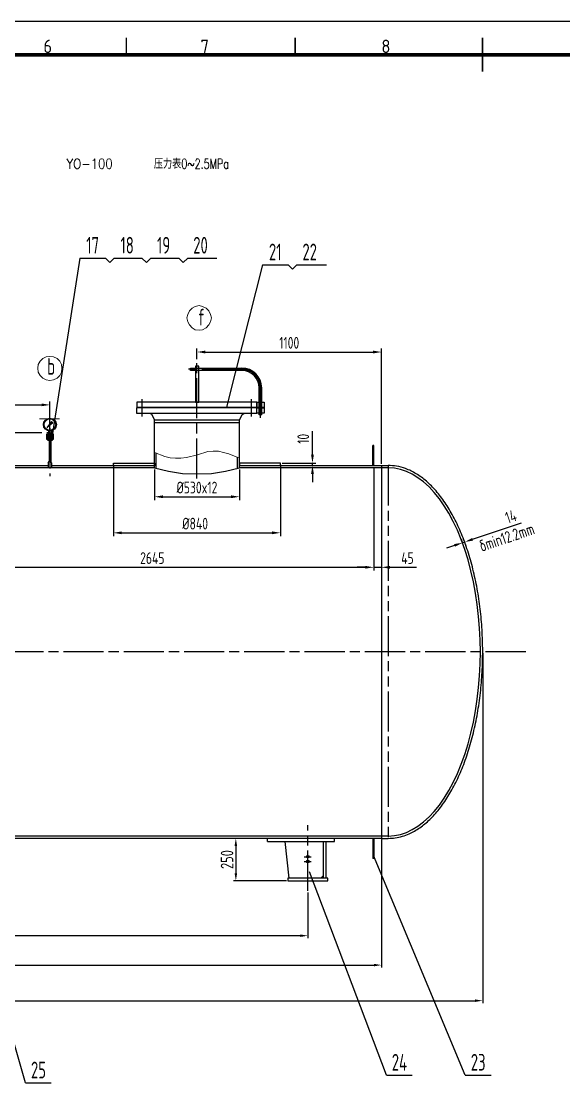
# Model space of a CAD drawing. Header units: millimetres. Extents: x 43627 to 71421, y -4964 to 6916.
# Drawn here: x 60406 to 63645, y 573 to 6916 of the extents above; entities that cross this region are included whole.
import ezdxf
from ezdxf.enums import TextEntityAlignment as Align

# ---------------------------------------------------------------- set-up
doc = ezdxf.new("R2010")
doc.units = ezdxf.units.MM
doc.header["$LTSCALE"] = 20
for name, pattern in [('AM_ISO08W050', [18, 12, -1.5, 3, -1.5]), ('AM_ISO09W050', [22.5, 12, -1.5, 3, -1.5, 3, -1.5]), ('CENTER', [50.8, 31.75, -6.35, 6.35, -6.35]), ('DASHDOT-M', [36, 30, -3, 0, -3]), ('DASHED', [0.75, 0.5, -0.25])]:
    doc.linetypes.add(name, pattern=pattern)
for name, color, linetype, lineweight in [('AM_5', 3, 'Continuous', 25), ('AM_6', 2, 'Continuous', 35), ('AM_BOR', 7, 'Continuous', 50), ('CDR_DWG3', 1, 'DASHDOT-M', 18), ('轮廓线层', 2, 'Continuous', 60)]:
    doc.layers.add(name, color=color, linetype=linetype, lineweight=lineweight)
for name, color, linetype in [('CDR_DIM', 7, 'Continuous'), ('CDR_DWG1', 4, 'Continuous'), ('中心线', 1, 'AM_ISO08W050'), ('中心线层', 5, 'CENTER'), ('双点划线', 3, 'AM_ISO09W050'), ('虚线层', 6, 'DASHED'), ('轮廓实线', 4, 'Continuous')]:
    doc.layers.add(name, color=color, linetype=linetype)
doc.styles.add('ACISOTS', font='ISOCP.SHX')
doc.styles.add('HZCF', font='isocp.shx', dxfattribs={"width": 0.8, "bigfont": 'sanctum.shx'})
doc.styles.add('SBHZ', font='ROMANS', dxfattribs={"width": 0.85, "bigfont": 'HZ.SHX'})
doc.styles.get("Standard").update_dxf_attribs({"font": 'isocp.shx', "width": 0.707, "bigfont": 'hztxt.shx'})
doc.dimstyles.new('AM_GB20', dxfattribs={"dimscale": 15, "dimtxt": 5, "dimasz": 3, "dimexe": 1, "dimexo": 0.5, "dimgap": 1, "dimtad": 1, "dimtoh": 1, "dimdsep": 46, "dimtxsty": 'HZCF', "dimcen": 0, "dimclrd": 7, "dimclre": 7, "dimclrt": 2, "dimadec": 0, "dimazin": 2, "dimtp": 0.1, "dimtm": 0.1, "dimtfac": 0.71, "dimtmove": 0, "dimatfit": 3, "dimfxl": 0, "dimlwd": -1, "dimlwe": -1, "dimarcsym": 0})
doc.dimstyles.new('AM_GB_17$0', dxfattribs={"dimscale": 20, "dimtxt": 3.5, "dimasz": 2.5, "dimexe": 1, "dimexo": 0.5, "dimgap": 1, "dimtad": 1, "dimdsep": 46, "dimtxsty": 'HZCF', "dimcen": 0, "dimclrd": 7, "dimclre": 7, "dimclrt": 2, "dimadec": 0, "dimazin": 2, "dimtp": 0.1, "dimtm": 0.1, "dimtfac": 0.71, "dimtmove": 0, "dimatfit": 3, "dimfxl": 0, "dimlwd": -1, "dimlwe": -1, "dimarcsym": 0})

# ---------------------------------------------------------------- blocks, each defined once
blk = doc.blocks.new('SANCTUM_A1_H')
at = {"layer": 'AM_BOR', "color": 1, "lineweight": 25}
for p, q in [((0, 594), (841, 594)), ((321.62, 589), (321.62, 584))]:
    blk.add_line(p, q, dxfattribs=at)
at = {"layer": 'AM_BOR', "color": 2, "lineweight": 35}
for p, q in [((372, 589), (372, 584)), ((428, 584), (428, 589)), ((428, 579), (428, 584))]:
    blk.add_line(p, q, dxfattribs=at)
at = {"layer": 'AM_BOR', "color": 130, "lineweight": 80}
blk.add_line((831, 584), (25, 584), dxfattribs=at)
at = {"layer": 'AM_BOR', "color": 1, "lineweight": 25, "style": 'ACISOTS'}
for s, p in [('6', (298.19, 586.5)), ('7', (345.06, 586.5)), ('8', (399.14, 586.5))]:
    blk.add_text(s, height=4, dxfattribs=at).set_placement(p, align=Align.MIDDLE)
at = {"layer": 'AM_BOR', "color": 2, "style": 'HZCF', "width": 0.75}
blk.add_attdef('DWG-NO.{10}', text='', height=5, rotation=180, dxfattribs=at).set_placement((50, 580.5), align=Align.MIDDLE_CENTER)
blk = doc.blocks.new('*D16')
at = {"color": 7}
for p, q in [((56153.5, 3140.2), (56153.5, 1048.7)), ((63161.5, 3140.2), (63161.5, 1048.7)), ((56198.5, 1063.7), (63116.5, 1063.7))]:
    blk.add_line(p, q, dxfattribs=at)
for points in [[(56198.5, 1071.2), (56198.5, 1056.2), (56153.5, 1063.7)], [(63116.5, 1071.2), (63116.5, 1056.2), (63161.5, 1063.7)]]:
    blk.add_solid(points, dxfattribs=at)
at = {"layer": 'Defpoints', "color": 0}
for p in [(56153.5, 3147.7), (63161.5, 3147.7), (63161.5, 1063.7)]:
    blk.add_point(p, dxfattribs=at)
at = {"color": 2, "insert": (59657.5, 1116.2), "char_height": 75, "attachment_point": 5, "style": 'HZCF'}
blk.add_mtext('7008', dxfattribs=at)
blk = doc.blocks.new('*D17')
at = {"color": 7}
for p, q in [((57197.5, 1806.6), (57197.5, 1437.1)), ((62117.5, 1710), (62117.5, 1437.1)), ((62072.5, 1452.1), (57242.5, 1452.1))]:
    blk.add_line(p, q, dxfattribs=at)
for points in [[(57242.5, 1459.6), (57242.5, 1444.6), (57197.5, 1452.1)], [(62072.5, 1459.6), (62072.5, 1444.6), (62117.5, 1452.1)]]:
    blk.add_solid(points, dxfattribs=at)
at = {"layer": 'Defpoints', "color": 0}
for p in [(57197.5, 1814.1), (62117.5, 1717.5), (57197.5, 1452.1)]:
    blk.add_point(p, dxfattribs=at)
at = {"color": 2, "insert": (59657.5, 1504.6), "char_height": 75, "attachment_point": 5, "style": 'HZCF'}
blk.add_mtext('4920', dxfattribs=at)
blk = doc.blocks.new('*D19')
at = {"color": 7}
for p, q in [((56757.5, 2026.2), (56757.5, 1261.3)), ((62557.5, 2026.2), (62557.5, 1261.3)), ((56802.5, 1276.3), (62512.5, 1276.3))]:
    blk.add_line(p, q, dxfattribs=at)
for points in [[(56802.5, 1283.8), (56802.5, 1268.8), (56757.5, 1276.3)], [(62512.5, 1283.8), (62512.5, 1268.8), (62557.5, 1276.3)]]:
    blk.add_solid(points, dxfattribs=at)
at = {"layer": 'Defpoints', "color": 0}
for p in [(56757.5, 2033.7), (62557.5, 2033.7), (62557.5, 1276.3)]:
    blk.add_point(p, dxfattribs=at)
at = {"color": 2, "insert": (59657.5, 1328.8), "char_height": 75, "attachment_point": 5, "style": 'HZCF'}
blk.add_mtext('5800', dxfattribs=at)
blk = doc.blocks.new('*D50')
at = {"color": 7}
for p, q in [((63101.4, 3820.6), (63392.9, 3919.6)), ((63049.3, 3775.1), (63034.4, 3819)), ((63062.5, 3779.6), (63047.6, 3823.5)), ((62993.5, 3784), (62946.1, 3767.9)), ((63040.8, 3800.1), (63054.1, 3804.6))]:
    blk.add_line(p, q, dxfattribs=at)
for points in [[(63098.7, 3828.5), (63104.1, 3812.8), (63054.1, 3804.6)], [(62990.8, 3791.9), (62996.1, 3776.1), (63040.8, 3800.1)]]:
    blk.add_solid(points, dxfattribs=at)
at = {"layer": 'Defpoints', "color": 0}
for p in [(63052.5, 3765.6), (63054.1, 3804.6), (63065.8, 3770.1)]:
    blk.add_point(p, dxfattribs=at)
at = {"color": 2, "insert": (63329.8, 3956.3), "char_height": 70, "attachment_point": 5, "rotation": 18.75308, "style": 'HZCF'}
blk.add_mtext('14', dxfattribs=at)
blk = doc.blocks.new('*D51')
at = {"color": 7}
for p, q in [((59657.7, 4532.4), (59657.7, 4643.9)), ((60577.7, 4494), (60577.7, 4643.9)), ((59707.7, 4623.9), (60527.7, 4623.9))]:
    blk.add_line(p, q, dxfattribs=at)
for points in [[(59707.7, 4632.3), (59707.7, 4615.6), (59657.7, 4623.9)], [(60527.7, 4632.3), (60527.7, 4615.6), (60577.7, 4623.9)]]:
    blk.add_solid(points, dxfattribs=at)
at = {"layer": 'Defpoints', "color": 0}
for p in [(60577.7, 4623.9), (59657.7, 4522.4), (60577.7, 4484)]:
    blk.add_point(p, dxfattribs=at)
at = {"color": 2, "insert": (60074.2, 4679), "char_height": 70, "attachment_point": 5, "style": 'HZCF'}
blk.add_mtext('920', dxfattribs=at)
blk = doc.blocks.new('A$C2F0B0B2E')
at = {"layer": '中心线层'}
blk.add_line((0, 15), (38.6, 15), dxfattribs=at)
at = {"layer": '虚线层'}
for p, q in [((2.4, 20.5), (9.4, 20.5)), ((2.4, 9.5), (9.4, 9.5)), ((9.4, 26), (9.4, 4)), ((9.4, 26), (11.4, 26)), ((9.4, 4), (11.4, 4)), ((11.4, 26), (11.4, 4)), ((11.4, 25), (35.4, 25)), ((11.4, 23.5), (33.9, 23.5)), ((11.4, 6.5), (33.9, 6.5)), ((11.4, 5), (35.4, 5)), ((35.4, 25), (33.9, 23.5)), ((33.9, 23.5), (33.9, 6.5)), ((35.4, 5), (33.9, 6.5))]:
    blk.add_line(p, q, dxfattribs=at)
at = {"layer": '轮廓线层'}
for p, q in [((2.4, 30), (2.4, 0)), ((2.4, 30), (35.4, 30)), ((6.9, 15), (35.4, 15)), ((35.4, 30), (35.4, 0)), ((35.4, 0), (2.4, 0))]:
    blk.add_line(p, q, dxfattribs=at)
for centre, start, end in [((10.9, 22.5), 117.709, 242.291), ((10.9, 7.5), 117.70903, 242.29099)]:
    blk.add_arc(centre, 8.47, start, end, dxfattribs=at)
blk = doc.blocks.new('*D57')
at = {"color": 7}
for p, q in [((61201.9, 4237.7), (61201.9, 4054.9)), ((61708.8, 4237.7), (61708.8, 4054.9)), ((61251.9, 4074.9), (61658.8, 4074.9))]:
    blk.add_line(p, q, dxfattribs=at)
for points in [[(61251.9, 4083.2), (61251.9, 4066.5), (61201.9, 4074.9)], [(61658.8, 4083.2), (61658.8, 4066.5), (61708.8, 4074.9)]]:
    blk.add_solid(points, dxfattribs=at)
at = {"layer": 'Defpoints', "color": 0}
for p in [(61201.9, 4247.7), (61708.8, 4247.7), (61708.8, 4074.9)]:
    blk.add_point(p, dxfattribs=at)
at = {"color": 2, "insert": (61455.4, 4129.9), "char_height": 70, "attachment_point": 5, "style": 'HZCF'}
blk.add_mtext('%%c530x12', dxfattribs=at)
blk = doc.blocks.new('*D62')
at = {"color": 7}
for p, q in [((60956.3, 4265.8), (60956.3, 3839.4)), ((61954.4, 4265.8), (61954.4, 3839.4)), ((61006.3, 3859.4), (61904.4, 3859.4))]:
    blk.add_line(p, q, dxfattribs=at)
for points in [[(61006.3, 3867.7), (61006.3, 3851), (60956.3, 3859.4)], [(61904.4, 3867.7), (61904.4, 3851), (61954.4, 3859.4)]]:
    blk.add_solid(points, dxfattribs=at)
at = {"layer": 'Defpoints', "color": 0}
for p in [(60956.3, 4275.8), (61954.4, 4275.8), (61954.4, 3859.4)]:
    blk.add_point(p, dxfattribs=at)
at = {"color": 2, "insert": (61444.6, 3914.4), "char_height": 70, "attachment_point": 5, "style": 'HZCF'}
blk.add_mtext('%%c840', dxfattribs=at)
blk = doc.blocks.new('*D12')
at = {"color": 7}
for p, q in [((59866.8, 4251.7), (59866.8, 3633.4)), ((62511.3, 4251.7), (62511.3, 3633.4)), ((59916.8, 3653.4), (62461.3, 3653.4))]:
    blk.add_line(p, q, dxfattribs=at)
for points in [[(59916.8, 3661.8), (59916.8, 3645.1), (59866.8, 3653.4)], [(62461.3, 3661.8), (62461.3, 3645.1), (62511.3, 3653.4)]]:
    blk.add_solid(points, dxfattribs=at)
at = {"layer": 'Defpoints', "color": 0}
for p in [(59866.8, 4261.7), (62511.3, 4261.7), (62511.3, 3653.4)]:
    blk.add_point(p, dxfattribs=at)
at = {"color": 2, "insert": (61189, 3708.4), "char_height": 70, "attachment_point": 5, "style": 'HZCF'}
blk.add_mtext('2645', dxfattribs=at)
blk = doc.blocks.new('*D67')
at = {"color": 7}
for p, q in [((62145.3, 4325.8), (62145.3, 4466.3)), ((61964.4, 4275.8), (62165.3, 4275.8)), ((61964.4, 4261.7), (62165.3, 4261.7)), ((62145.3, 4261.7), (62145.3, 4275.8)), ((62145.3, 4211.7), (62145.3, 4161.7))]:
    blk.add_line(p, q, dxfattribs=at)
for points in [[(62136.9, 4325.8), (62153.6, 4325.8), (62145.3, 4275.8)], [(62136.9, 4211.7), (62153.6, 4211.7), (62145.3, 4261.7)]]:
    blk.add_solid(points, dxfattribs=at)
at = {"layer": 'Defpoints', "color": 0}
for p in [(61954.4, 4275.8), (61954.4, 4261.7), (62145.3, 4275.8)]:
    blk.add_point(p, dxfattribs=at)
at = {"color": 2, "insert": (62090.3, 4421), "char_height": 70, "attachment_point": 5, "rotation": 90, "style": 'HZCF'}
blk.add_mtext('10', dxfattribs=at)
blk = doc.blocks.new('*D70')
at = {"color": 7}
for p, q in [((61680.2, 2033.7), (61672.7, 2033.7)), ((61687.7, 1988.7), (61687.7, 1825.2)), ((61989.8, 1780.2), (61672.7, 1780.2))]:
    blk.add_line(p, q, dxfattribs=at)
for points in [[(61680.2, 1988.7), (61695.2, 1988.7), (61687.7, 2033.7)], [(61680.2, 1825.2), (61695.2, 1825.2), (61687.7, 1780.2)]]:
    blk.add_solid(points, dxfattribs=at)
at = {"layer": 'Defpoints', "color": 0}
for p in [(61687.7, 2033.7), (61687.7, 1780.2), (61997.3, 1780.2)]:
    blk.add_point(p, dxfattribs=at)
at = {"color": 2, "insert": (61635.2, 1907), "char_height": 75, "attachment_point": 5, "rotation": 90, "style": 'HZCF'}
blk.add_mtext('250', dxfattribs=at)
blk = doc.blocks.new('*D71')
at = {"color": 7}
for p, q in [((61455.4, 4896.9), (61455.4, 4959.8)), ((62557.5, 4271.7), (62557.5, 4959.8)), ((61505.4, 4939.8), (62507.5, 4939.8))]:
    blk.add_line(p, q, dxfattribs=at)
for points in [[(61505.4, 4948.1), (61505.4, 4931.4), (61455.4, 4939.8)], [(62507.5, 4948.1), (62507.5, 4931.4), (62557.5, 4939.8)]]:
    blk.add_solid(points, dxfattribs=at)
at = {"layer": 'Defpoints', "color": 0}
for p in [(61455.4, 4886.9), (62557.5, 4939.8), (62557.5, 4261.7)]:
    blk.add_point(p, dxfattribs=at)
at = {"color": 2, "insert": (62006.4, 4994.8), "char_height": 70, "attachment_point": 5, "style": 'HZCF'}
blk.add_mtext('1100', dxfattribs=at)
blk = doc.blocks.new('*D72')
at = {"color": 7}
for p, q in [((62511.1, 4251.7), (62511.1, 3633.4)), ((62557.5, 4251.7), (62557.5, 3633.4)), ((62461.1, 3653.4), (62411.1, 3653.4)), ((62511.1, 3653.4), (62557.5, 3653.4)), ((62607.5, 3653.4), (62767, 3653.4))]:
    blk.add_line(p, q, dxfattribs=at)
for points in [[(62461.1, 3661.8), (62461.1, 3645.1), (62511.1, 3653.4)], [(62607.5, 3661.8), (62607.5, 3645.1), (62557.5, 3653.4)]]:
    blk.add_solid(points, dxfattribs=at)
at = {"layer": 'Defpoints', "color": 0}
for p in [(62511.1, 4261.7), (62557.5, 4261.7), (62557.5, 3653.4)]:
    blk.add_point(p, dxfattribs=at)
at = {"color": 2, "insert": (62712.3, 3708.4), "char_height": 70, "attachment_point": 5, "style": 'HZCF'}
blk.add_mtext('45', dxfattribs=at)

msp = doc.modelspace()

# ---------------------------------------------------------------- linework, layer by layer
at = {"color": 0, "lineweight": 5}
for points in [[(61541.577, 5143.679), (61536.351, 5164.582), (61525.9, 5185.485), (61510.223, 5201.162), (61489.32, 5211.613), (61468.418, 5216.839), (61444.902, 5211.613), (61426.612, 5201.162), (61410.935, 5185.485), (61400.484, 5164.582), (61395.258, 5143.679), (61400.484, 5120.164), (61410.935, 5101.874), (61426.612, 5083.584), (61444.902, 5073.133), (61468.418, 5070.52), (61489.32, 5073.133), (61510.223, 5083.584), (61525.9, 5101.874), (61536.351, 5120.164), (61541.577, 5143.679), (61541.577, 5143.679)], [(60649.441, 4843.371), (60646.828, 4864.274), (60636.377, 4885.176), (60620.7, 4900.853), (60599.797, 4911.304), (60576.282, 4913.917), (60555.379, 4911.304), (60534.476, 4900.853), (60518.799, 4885.176), (60508.348, 4864.274), (60505.735, 4843.371), (60508.348, 4819.855), (60518.799, 4798.953), (60534.476, 4783.276), (60555.379, 4772.825), (60576.282, 4770.212), (60599.797, 4772.825), (60620.7, 4783.276), (60636.377, 4798.953), (60646.828, 4819.855), (60649.441, 4843.371), (60649.441, 4843.371)]]:
    msp.add_lwpolyline(points, dxfattribs=at)
at = {"color": 0, "lineweight": 18}
msp.add_lwpolyline([(61201.909, 4339.136), (61264.617, 4315.621), (61295.971, 4307.782), (61327.325, 4305.169), (61358.679, 4305.169), (61392.646, 4310.395), (61457.966, 4326.072), (61520.674, 4344.362), (61552.028, 4346.975), (61583.382, 4346.975), (61614.736, 4339.136), (61646.09, 4331.298), (61708.798, 4305.169)], dxfattribs=at)
for points in [[(61761.054, 4606.357), (61761.054, 4606.357), (61761.054, 4608.97), (61761.054, 4608.97)], [(61761.054, 4608.97), (61761.054, 4608.97), (61761.054, 4608.97), (61761.054, 4608.97)]]:
    msp.add_open_spline(points, degree=3, dxfattribs=at)
at = {"layer": 'AM_5', "color": 3}
for p, q in [((60756.173, 5501.557), (60595.573, 4465.957)), ((60756.173, 5501.557), (60909.493, 5501.557)), ((60961.993, 5501.557), (61127.154, 5501.557)), ((61179.654, 5501.557), (61347.678, 5501.557)), ((61400.178, 5501.557), (61574.385, 5501.557)), ((61846.095, 5461.202), (61644.016, 4657.461)), ((61846.095, 5461.202), (61999.416, 5461.202)), ((62051.916, 5461.202), (62228.495, 5461.202)), ((61644.016, 4657.461), (61631.824, 4608.97)), ((60595.573, 4465.957), (60587.911, 4416.548)), ((60432.547, 573.113), (59716.191, 3052.737)), ((63057.873, 619.235), (62509.017, 1931.355)), ((62587.593, 619.135), (62126.645, 1833.891)), ((60432.547, 573.113), (60585.868, 573.113)), ((62587.593, 619.135), (62740.914, 619.135)), ((63057.873, 619.235), (63211.193, 619.235))]:
    msp.add_line(p, q, dxfattribs=at)
at = {"layer": 'AM_5'}
for p, q in [((60909.493, 5501.557), (60935.743, 5475.33)), ((60935.743, 5475.33), (60961.993, 5501.557)), ((61127.154, 5501.557), (61153.404, 5475.33)), ((61153.404, 5475.33), (61179.654, 5501.557)), ((61347.678, 5501.557), (61373.928, 5475.33)), ((61373.928, 5475.33), (61400.178, 5501.557)), ((61999.416, 5461.202), (62025.666, 5434.975)), ((62025.666, 5434.975), (62051.916, 5461.202))]:
    msp.add_line(p, q, dxfattribs=at)
at = {"layer": 'CDR_DIM'}
msp.add_circle((60576.474, 4504.614), 2.055, dxfattribs=at)
at = {"layer": 'CDR_DWG1'}
for p, q in [((60587.975, 4523.641), (60559.23, 4487.434)), ((60595.38, 4516.24), (60560.625, 4488.781)), ((60591.834, 4519.974), (60561.114, 4489.254)), ((60595.38, 4516.24), (60587.975, 4523.641)), ((60568.41, 4468.552), (60568.41, 4438.75)), ((60587.047, 4468.552), (60587.047, 4438.75)), ((60592.099, 4438.75), (60563.358, 4438.75))]:
    msp.add_line(p, q, dxfattribs=at)
for radius in [38.4, 34.463]:
    msp.add_circle((60577.535, 4505.852), radius, dxfattribs=at)
at = {"layer": 'CDR_DWG3'}
msp.add_line((60635.337, 4540.829), (60515.515, 4540.783), dxfattribs=at)
at = {"layer": '中心线'}
for p, q in [((61724.214, 4836.286), (61404.942, 4836.286)), ((61834.214, 4547.419), (61834.214, 4726.286)), ((60577.729, 4416.287), (60577.729, 4557.522)), ((60577.729, 4484.015), (60577.729, 4198.04)), ((63418.351, 3147.687), (55891.343, 3147.687)), ((62117.491, 1720.879), (62117.491, 2112.919))]:
    msp.add_line(p, q, dxfattribs=at)
msp.add_arc((61724.214, 4726.286), 110, 360, 90, dxfattribs=at)
for points in [[(61455.353, 4183.677), (61455.353, 4183.677), (61455.353, 4886.917), (61455.353, 4886.917)], [(61128.75, 4553.444), (61128.75, 4553.444), (61128.75, 4658.526), (61128.75, 4658.526)], [(61781.957, 4553.444), (61781.957, 4553.444), (61781.957, 4658.526), (61781.957, 4658.526)], [(62096.589, 1923.948), (62096.589, 1923.948), (62138.394, 1923.948), (62138.394, 1923.948)], [(62096.589, 1895.207), (62096.589, 1895.207), (62138.394, 1895.207), (62138.394, 1895.207)]]:
    msp.add_open_spline(points, degree=3, dxfattribs=at)
at = {"layer": '双点划线'}
for p, q in [((57138.964, 4459.682), (60579.037, 4459.682)), ((62597.491, 4261.687), (62597.491, 2033.687))]:
    msp.add_line(p, q, dxfattribs=at)
at = {"layer": '轮廓实线'}
for p, q in [((61465.805, 4854.575), (61447.515, 4854.575)), ((61447.515, 4854.575), (61447.515, 4640.324)), ((61465.805, 4640.324), (61465.805, 4854.575)), ((61826.374, 4564.552), (61826.374, 4726.286)), ((61842.054, 4564.552), (61842.054, 4726.286)), ((61447.515, 4640.324), (61465.805, 4640.324)), ((61447.515, 4640.324), (61447.515, 4640.324)), ((61708.798, 4533.198), (61711.41, 4535.811)), ((61708.798, 4247.687), (61708.798, 4533.198)), ((60572.729, 4417.515), (60572.729, 4284.791)), ((60582.729, 4417.515), (60582.729, 4284.791)), ((62511.097, 4381.682), (62506.097, 4381.682)), ((62506.097, 4261.682), (62506.097, 4381.682)), ((62511.097, 4261.682), (62511.097, 4381.682)), ((60371.03, 4261.682), (60567.729, 4261.682)), ((60567.729, 4276.696), (60572.729, 4284.791)), ((60567.729, 4276.696), (60567.729, 4247.687)), ((60572.729, 4284.791), (60582.729, 4284.791)), ((60587.729, 4276.696), (60582.729, 4284.791)), ((60587.729, 4276.696), (60587.729, 4247.687)), ((60587.729, 4261.682), (60830.888, 4261.682)), ((60830.888, 4261.682), (61201.909, 4261.682)), ((61708.798, 4261.682), (62126.85, 4261.682)), ((62126.85, 4261.682), (62597.491, 4261.682)), ((62506.097, 2033.692), (62506.097, 1913.692)), ((62511.097, 2033.692), (62511.097, 1913.692)), ((62557.491, 2033.687), (62597.491, 2033.687)), ((62511.097, 1913.692), (62506.097, 1913.692))]:
    msp.add_line(p, q, dxfattribs=at)
for points in [[(61724.475, 4828.447), (61416.161, 4828.447), (61416.161, 4844.124)], [(61813.311, 4640.324), (61857.729, 4640.324), (61857.729, 4608.97), (61813.311, 4608.97), (61813.311, 4640.324), (61813.311, 4640.324)], [(61152.266, 4606.357), (61152.266, 4608.97), (61761.054, 4608.97)], [(61152.266, 4608.97), (61152.266, 4608.97), (61761.054, 4608.97)], [(61186.232, 4567.165), (61175.781, 4572.39)], [(61201.909, 4530.585), (61201.909, 4535.811), (61186.232, 4567.165)], [(61711.41, 4535.811), (61724.475, 4567.165), (61734.926, 4572.39)], [(61813.311, 4606.357), (61857.729, 4606.357), (61857.729, 4575.003), (61813.311, 4575.003), (61813.311, 4606.357), (61813.311, 4606.357)], [(60956.304, 4261.682), (60956.304, 4275.815), (61201.909, 4275.815), (61201.909, 4260.138), (61201.909, 4260.138)], [(61954.403, 4261.682), (61954.403, 4275.815), (61708.798, 4275.815), (61708.798, 4260.138), (61708.798, 4260.138)], [(61201.909, 4247.687), (61285.52, 4226.785), (61369.13, 4213.72), (61455.353, 4211.108), (61541.577, 4213.72), (61625.187, 4226.785), (61708.798, 4247.687)], [(62227.23, 1795.92), (62227.23, 2015.397), (62276.874, 2015.397)], [(62237.681, 1795.92), (61997.301, 1795.92), (61997.301, 1780.243)], [(61997.301, 1780.243), (62237.681, 1780.243)]]:
    msp.add_lwpolyline(points, dxfattribs=at)
for centre in [(62117.491, 1923.948), (62117.49, 1895.207)]:
    msp.add_circle(centre, 7.352, dxfattribs=at)
for radius in [117.84, 102.16]:
    msp.add_arc((61724.214, 4726.286), radius, 360, 90, dxfattribs=at)
msp.add_ellipse((62597.491, 3147.687), major_axis=(0, 1100), ratio=0.5, start_param=3.14159265, end_param=6.28318531, dxfattribs=at)
for points in [[(61416.161, 4844.124), (61416.161, 4844.124), (61652.773, 4844.124), (61724.812, 4844.124)], [(61097.396, 4640.324), (61097.396, 4640.324), (61097.396, 4608.97), (61097.396, 4608.97)], [(61813.311, 4640.324), (61813.311, 4640.324), (61097.396, 4640.324), (61097.396, 4640.324)], [(61813.311, 4640.324), (61813.311, 4640.324), (61813.311, 4608.97), (61813.311, 4608.97)], [(61813.311, 4608.97), (61813.311, 4608.97), (61097.396, 4608.97), (61097.396, 4608.97)], [(61097.396, 4572.39), (61097.396, 4572.39), (61097.396, 4606.357), (61097.396, 4606.357)], [(61813.311, 4606.357), (61813.311, 4606.357), (61097.396, 4606.357), (61097.396, 4606.357)], [(61813.311, 4572.39), (61813.311, 4572.39), (61097.396, 4572.39), (61097.396, 4572.39)], [(61813.311, 4572.39), (61813.311, 4572.39), (61813.311, 4606.357), (61813.311, 4606.357)], [(61844.665, 4606.357), (61844.665, 4606.357), (61823.762, 4606.357), (61823.762, 4606.357)], [(61708.798, 4533.198), (61708.798, 4533.198), (61201.909, 4533.198), (61201.909, 4533.198)], [(61201.909, 4247.687), (61201.909, 4247.687), (61201.909, 4530.585), (61201.909, 4530.585)], [(61708.798, 4517.521), (61708.798, 4517.521), (61201.909, 4517.521), (61201.909, 4517.521)], [(61842.054, 4564.552), (61838.038, 4564.552), (61830.39, 4564.552), (61826.374, 4564.552)], [(61212.361, 4245.074), (61212.361, 4260.263), (61212.361, 4336.523), (61212.361, 4336.523)], [(61698.346, 4242.461), (61698.346, 4242.461), (61698.346, 4310.395), (61698.346, 4310.395)], [(61201.909, 4247.687), (61201.909, 4247.687), (60371.03, 4247.687), (60371.03, 4247.687)], [(62597.491, 4247.687), (62385.001, 4247.687), (61708.798, 4247.687), (61708.798, 4247.687)], [(62597.491, 2047.687), (62044.026, 2047.687), (56718.299, 2047.687), (56718.299, 2047.687)], [(62557.491, 2033.687), (62108.944, 2033.687), (57987.945, 2033.687), (56930.99, 2033.687)], [(61877.111, 2015.397), (61877.111, 2015.397), (61877.111, 2033.687), (61877.111, 2033.687)], [(62276.874, 2015.397), (62276.874, 2015.397), (62276.874, 2033.687), (62276.874, 2033.687)], [(61877.111, 2015.397), (61877.111, 2015.397), (62227.23, 2015.397), (62227.23, 2015.397)], [(62005.14, 1795.92), (62005.14, 1795.92), (61981.624, 2015.397), (61981.624, 2015.397)], [(62211.553, 1795.92), (62211.553, 1795.92), (62211.553, 2015.397), (62211.553, 2015.397)], [(62195.876, 1795.92), (62195.876, 1795.92), (62211.553, 1811.597), (62211.553, 1811.597)], [(62237.681, 1780.243), (62237.681, 1780.243), (62237.681, 1795.92), (62237.681, 1795.92)]]:
    msp.add_open_spline(points, degree=3, dxfattribs=at)
for points, knots in [([(62557.491, 4261.686), (62557.491, 4261.612), (62557.491, 4261.537), (62557.491, 4261.237), (62557.491, 4261.007), (62557.491, 4260.3), (62557.491, 4259.807), (62557.491, 4257.671), (62557.491, 4255.832), (62557.491, 4249.681), (62557.491, 4244.731), (62557.491, 4227.453), (62557.491, 4212.694), (62557.491, 4159.615), (62557.491, 4112.493), (62557.491, 3943.274), (62557.491, 3793.322), (62557.491, 3290.866), (62557.491, 2885.761), (62557.491, 2283.431), (62557.491, 2068.456), (62557.491, 2033.688)], [0.031434796, 0.031434796, 0.031434796, 0.031434796, 0.031981428, 0.031981428, 0.033604607, 0.033604607, 0.036850965, 0.036850965, 0.047074064, 0.047074064, 0.067520263, 0.067520263, 0.10841266, 0.10841266, 0.190197455, 0.190197455, 0.353767045, 0.353767045, 0.680906224, 0.680906224, 0.972648302, 0.972648302, 0.972648302, 0.972648302]), ([(62597.491, 2033.687), (62611.637, 2033.687), (62625.782, 2034.727), (62653.964, 2038.872), (62668.001, 2041.978), (62695.866, 2050.221), (62709.695, 2055.358), (62744.653, 2071.011), (62765.573, 2082.932), (62806.439, 2111.332), (62826.385, 2127.81), (62865.087, 2165.067), (62883.842, 2185.845), (62919.963, 2231.414), (62937.327, 2256.207), (62970.476, 2309.483), (62986.259, 2337.967), (63016.066, 2398.265), (63030.089, 2430.078), (63056.21, 2496.63), (63068.308, 2531.368), (63090.435, 2603.326), (63100.463, 2640.547), (63118.327, 2716.996), (63126.163, 2756.224), (63139.546, 2836.187), (63145.093, 2876.921), (63153.831, 2959.373), (63157.021, 3001.091), (63161.004, 3084.976), (63161.797, 3127.143), (63160.976, 3211.384), (63159.361, 3253.458), (63153.747, 3336.974), (63149.746, 3378.416), (63139.407, 3460.135), (63133.069, 3500.413), (63118.134, 3579.289), (63109.538, 3617.887), (63090.191, 3692.909), (63079.441, 3729.334), (63055.919, 3799.546), (63043.146, 3833.333), (63015.73, 3897.841), (63001.086, 3928.561), (62970.098, 3986.543), (62953.754, 4013.806), (62919.548, 4064.524), (62901.687, 4087.979), (62864.64, 4130.775), (62845.455, 4150.115), (62805.965, 4184.406), (62785.661, 4199.356), (62744.161, 4224.617), (62722.965, 4234.927), (62683.412, 4249.426), (62665.146, 4254.33), (62630.401, 4260.28), (62613.946, 4261.687), (62597.491, 4261.687)], [3.14159265, 3.14159265, 3.14159265, 3.14159265, 3.21501189, 3.21501189, 3.28843113, 3.28843113, 3.36185037, 3.36185037, 3.47601956, 3.47601956, 3.59018875, 3.59018875, 3.70435794, 3.70435794, 3.81852713, 3.81852713, 3.93269632, 3.93269632, 4.04686551, 4.04686551, 4.1610347, 4.1610347, 4.27520389, 4.27520389, 4.38937308, 4.38937308, 4.50354227, 4.50354227, 4.61771146, 4.61771146, 4.73188065, 4.73188065, 4.84604984, 4.84604984, 4.96021903, 4.96021903, 5.07438822, 5.07438822, 5.18855741, 5.18855741, 5.3027266, 5.3027266, 5.41689579, 5.41689579, 5.53106498, 5.53106498, 5.64523417, 5.64523417, 5.75940336, 5.75940336, 5.87357255, 5.87357255, 5.98774174, 5.98774174, 6.10191093, 6.10191093, 6.19777798, 6.19777798, 6.28318531, 6.28318531, 6.28318531, 6.28318531])]:
    msp.add_open_spline(points, degree=3, knots=knots, dxfattribs=at)

# ---------------------------------------------------------------- block references
at = {"lineweight": 0, "xscale": 20, "yscale": 20, "zscale": 20}
msp.add_blockref('SANCTUM_A1_H', (54600.959, -4963.612), dxfattribs=at)
at = {"layer": 'CDR_DWG1', "rotation": 90}
msp.add_blockref('A$C2F0B0B2E', (60592.729, 4415.555), dxfattribs=at)

# ---------------------------------------------------------------- texts
at = {"color": 7, "linetype": 'Continuous', "style": 'SBHZ', "width": 0.85}
msp.add_text('YO-100', height=60, dxfattribs=at).set_placement((60677.098, 6034.708))
at = {"color": 2, "insert": (63305.183, 3832.245), "char_height": 70, "attachment_point": 5, "rotation": 18.7288497, "style": 'HZCF'}
msp.add_mtext('δmin12.2mm ', dxfattribs=at)
at = {"layer": 'AM_5', "color": 7, "char_height": 100, "attachment_point": 8}
for s, insert in [('17', (60832.833, 5527.807)), ('18', (61038.654, 5527.807)), ('19', (61256.314, 5527.807)), ('20', (61476.838, 5527.807)), ('21', (61922.756, 5487.452)), ('22', (62128.577, 5487.452)), ('25', (60509.208, 599.363)), ('24', (62664.253, 645.385)), ('23', (63134.533, 645.485))]:
    msp.add_mtext(s, dxfattribs=dict(at, insert=insert))
at = {"layer": 'AM_6', "char_height": 100, "width": 98.76063, "attachment_point": 1}
for s, insert in [('f', (61461.342, 5198.106)), ('b', (60561.828, 4903.993))]:
    msp.add_mtext(s, dxfattribs=dict(at, insert=insert))
at = {"layer": 'CDR_DIM', "linetype": 'Continuous', "style": 'SBHZ', "width": 0.7}
msp.add_text('压力表0~2.5MPa', height=60, dxfattribs=at).set_placement((61198.318, 6034.708))

# ---------------------------------------------------------------- dimensions: what is measured, and where the dimension line sits
for base, p1, p2, text, picture, middle in [((62557.491, 4939.754), (61455.353, 4886.917), (62557.491, 4261.686), '1100', '*D71', (62006.422, 4994.754)), ((61708.798, 4074.874), (61201.909, 4247.687), (61708.798, 4247.687), '%%c530x12', '*D57', (61455.353, 4129.881))]:
    dim = msp.add_linear_dim(base=base, p1=p1, p2=p2, text=text, dimstyle='AM_GB_17$0')
    dim.commit()
    dim.dimension.update_dxf_attribs({"geometry": picture, "text_midpoint": middle})
dim = msp.add_linear_dim(base=(60577.729, 4623.934), p1=(59657.729, 4522.39), p2=(60577.729, 4484.015), dimstyle='AM_GB_17$0')
dim.commit()
dim.dimension.update_dxf_attribs({"geometry": '*D51', "text_midpoint": (60074.18, 4623.934), "dimtype": 160})
for base, p1, p2, text, dimstyle, picture, middle in [((62145.278, 4275.815), (61954.403, 4261.682), (61954.403, 4275.815), '10', 'AM_GB_17$0', '*D67', (62090.278, 4421.037)), ((61687.734, 1780.243), (61687.734, 2033.687), (61997.301, 1780.243), '250', 'AM_GB20', '*D70', (61635.226, 1906.965))]:
    dim = msp.add_linear_dim(base=base, p1=p1, p2=p2, angle=90, text=text, dimstyle=dimstyle)
    dim.commit()
    dim.dimension.update_dxf_attribs({"geometry": picture, "text_midpoint": middle})
dim = msp.add_linear_dim(base=(62511.323, 3653.418), p1=(59866.755, 4261.682), p2=(62511.323, 4261.682), dimstyle='AM_GB_17$0', override={"dimdec": 0})
dim.commit()
dim.dimension.update_dxf_attribs({"geometry": '*D12', "text_midpoint": (61189.039, 3708.425)})
dim = msp.add_linear_dim(base=(61954.403, 3859.368), p1=(60956.304, 4275.815), p2=(61954.403, 4275.815), text='%%c840', dimstyle='AM_GB_17$0')
dim.commit()
dim.dimension.update_dxf_attribs({"geometry": '*D62', "text_midpoint": (61444.637, 3859.368), "dimtype": 160})
dim = msp.add_linear_dim(base=(62557.491, 3653.418), p1=(62511.097, 4261.682), p2=(62557.491, 4261.686), text='45', dimstyle='AM_GB_17$0', override={"dimdec": 0})
dim.commit()
dim.dimension.update_dxf_attribs({"geometry": '*D72', "text_midpoint": (62712.251, 3708.418)})
dim = msp.add_linear_dim(base=(63054.067, 3804.574), p1=(63052.508, 3765.619), p2=(63065.765, 3770.12), angle=18.7530816, dimstyle='AM_GB_17$0')
dim.commit()
dim.dimension.update_dxf_attribs({"geometry": '*D50', "text_midpoint": (63347.487, 3904.194), "dimtype": 161})
for base, p1, p2, picture, middle in [((63161.491, 1063.694), (56153.491, 3147.687), (63161.491, 3147.705), '*D16', (59657.491, 1116.194)), ((62557.491, 1276.271), (56757.491, 2033.688), (62557.491, 2033.687), '*D19', (59657.491, 1328.771)), ((57197.491, 1452.094), (62117.491, 1717.535), (57197.491, 1814.138), '*D17', (59657.491, 1504.619))]:
    dim = msp.add_linear_dim(base=base, p1=p1, p2=p2, dimstyle='AM_GB20')
    dim.commit()
    dim.dimension.update_dxf_attribs({"geometry": picture, "text_midpoint": middle})

doc.saveas('drawing.dxf')
